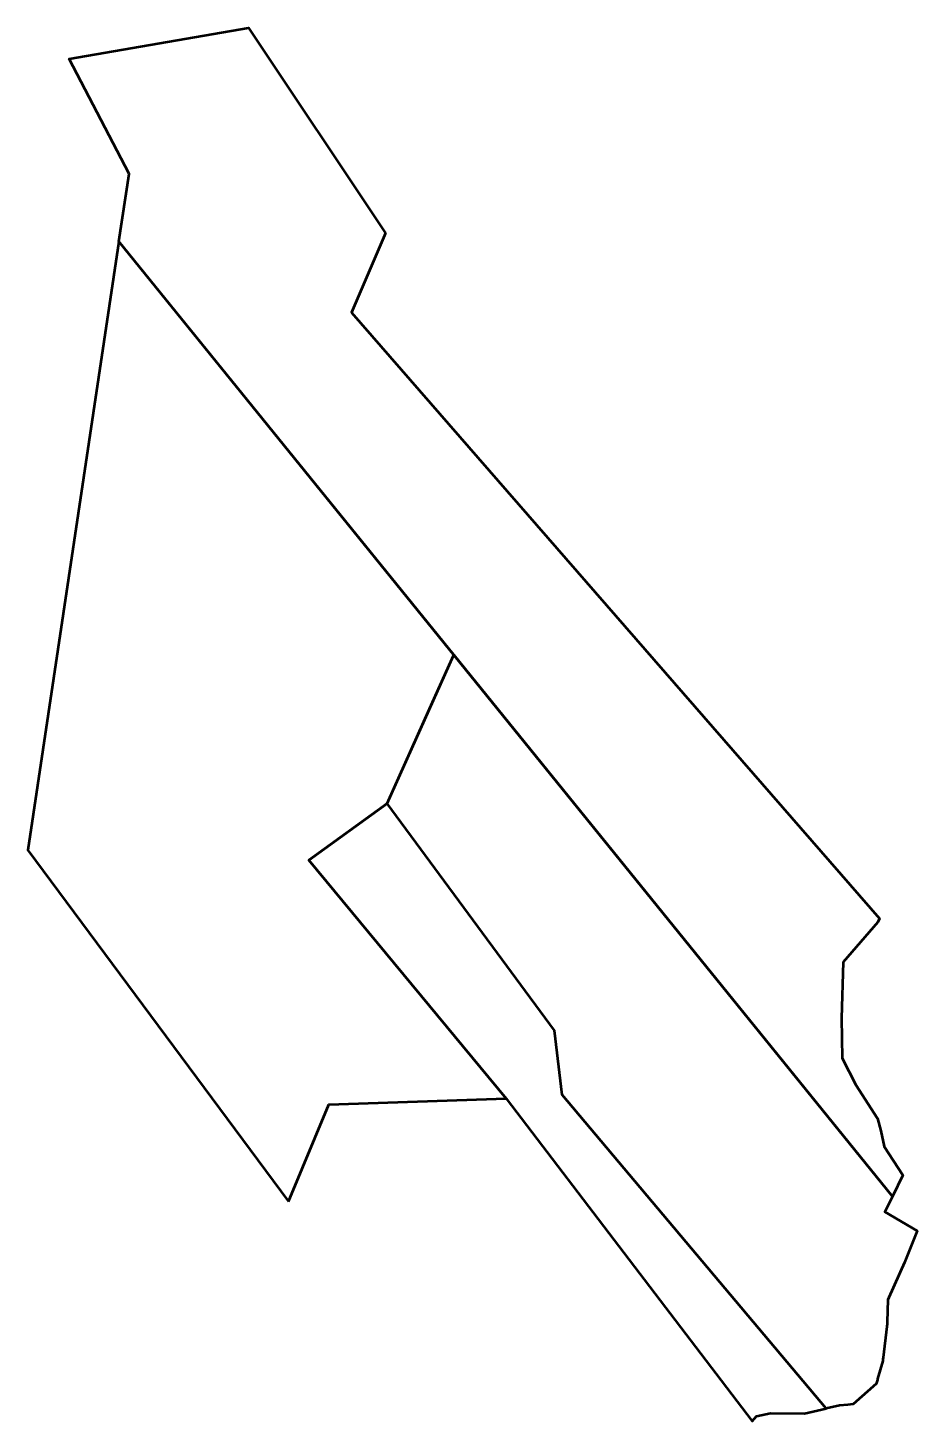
# Model space of a CAD drawing. Header units: metres. Extents: x 807970 to 808074, y 9157427 to 9157590.
import ezdxf

# ---------------------------------------------------------------- set-up
doc = ezdxf.new("R2010")
doc.units = ezdxf.units.M
doc.header["$MEASUREMENT"] = 0
doc.layers.add('2788-21018', color=1, linetype='Continuous')

msp = doc.modelspace()

# ---------------------------------------------------------------- linework, layer by layer
at = {"layer": '2788-21018', "color": 254, "lineweight": 53, "true_color": 0xcccccc}
for points in [[(808011.63, 9157565.77), (808007.69, 9157556.51), (808069.33, 9157485.83), (808069.1, 9157485.4), (808065.09, 9157480.74), (808064.89, 9157474.19), (808064.96, 9157469.53), (808066.54, 9157466.43), (808069.07, 9157462.51), (808069.46, 9157461.07), (808069.87, 9157459.24), (808072.04, 9157455.89), (808070.83, 9157453.41), (807980.53, 9157564.79), (807981.72, 9157572.71), (807974.71, 9157586.12), (807995.64, 9157589.73)], [(808011.63, 9157565.77), (808007.69, 9157556.51), (808069.33, 9157485.83), (808069.1, 9157485.4), (808065.09, 9157480.74), (808064.89, 9157474.19), (808064.96, 9157469.53), (808066.54, 9157466.43), (808069.07, 9157462.51), (808069.46, 9157461.07), (808069.87, 9157459.24), (808072.04, 9157455.89), (808070.83, 9157453.41), (807980.53, 9157564.79), (807981.72, 9157572.71), (807974.71, 9157586.12), (807995.64, 9157589.73)], [(808025.73, 9157464.84), (808054.44, 9157427.18), (808054.94, 9157427.78), (808056.6, 9157428.12), (808060.56, 9157428.09), (808063.08, 9157428.66), (808032.26, 9157465.26), (808031.38, 9157472.75), (808011.83, 9157499.26), (808002.69, 9157492.63)], [(808025.73, 9157464.84), (808054.44, 9157427.18), (808054.94, 9157427.78), (808056.6, 9157428.12), (808060.56, 9157428.09), (808063.08, 9157428.66), (808032.26, 9157465.26), (808031.38, 9157472.75), (808011.83, 9157499.26), (808002.69, 9157492.63)]]:
    msp.add_lwpolyline(points, close=True, dxfattribs=at)
at = {"layer": '2788-21018', "color": 5, "lineweight": 53, "true_color": 0x0000ff}
msp.add_lwpolyline([(808000.32, 9157452.79), (808005.04, 9157464.12), (808025.73, 9157464.84), (808002.69, 9157492.63), (808011.83, 9157499.26), (808019.62, 9157516.57), (807980.53, 9157564.79), (807969.89, 9157493.8)], close=True, dxfattribs=at)
msp.add_lwpolyline([(808000.32, 9157452.79), (808005.04, 9157464.12), (808025.73, 9157464.84), (808002.69, 9157492.63), (808011.83, 9157499.26), (808019.62, 9157516.57), (807980.53, 9157564.79), (807969.89, 9157493.8)], close=True, dxfattribs=at)
at = {"layer": '2788-21018', "color": 40, "lineweight": 53, "true_color": 0xffbb00}
msp.add_lwpolyline([(808019.62, 9157516.57), (808070.83, 9157453.41), (808069.94, 9157451.61), (808073.71, 9157449.39), (808072.25, 9157445.69), (808070.4, 9157441.62), (808070.27, 9157441.34), (808070.22, 9157438.76), (808070.21, 9157438.49), (808070.17, 9157438.23), (808069.74, 9157434.6), (808069.71, 9157434.41), (808069.7, 9157434.21), (808069.09, 9157432.13), (808069.08, 9157431.99), (808068.94, 9157431.55), (808066.23, 9157429.18), (808065.63, 9157429.09), (808064.65, 9157429.02), (808063.08, 9157428.66), (808032.26, 9157465.26), (808031.38, 9157472.75), (808011.83, 9157499.26), (808016.79, 9157510.27)], close=True, dxfattribs=at)
msp.add_lwpolyline([(808019.62, 9157516.57), (808070.83, 9157453.41), (808069.94, 9157451.61), (808073.71, 9157449.39), (808072.25, 9157445.69), (808070.4, 9157441.62), (808070.27, 9157441.34), (808070.22, 9157438.76), (808070.21, 9157438.49), (808070.17, 9157438.23), (808069.74, 9157434.6), (808069.71, 9157434.41), (808069.7, 9157434.21), (808069.09, 9157432.13), (808069.08, 9157431.99), (808068.94, 9157431.55), (808066.23, 9157429.18), (808065.63, 9157429.09), (808064.65, 9157429.02), (808063.08, 9157428.66), (808032.26, 9157465.26), (808031.38, 9157472.75), (808011.83, 9157499.26), (808016.79, 9157510.27)], close=True, dxfattribs=at)

doc.saveas('drawing.dxf')
